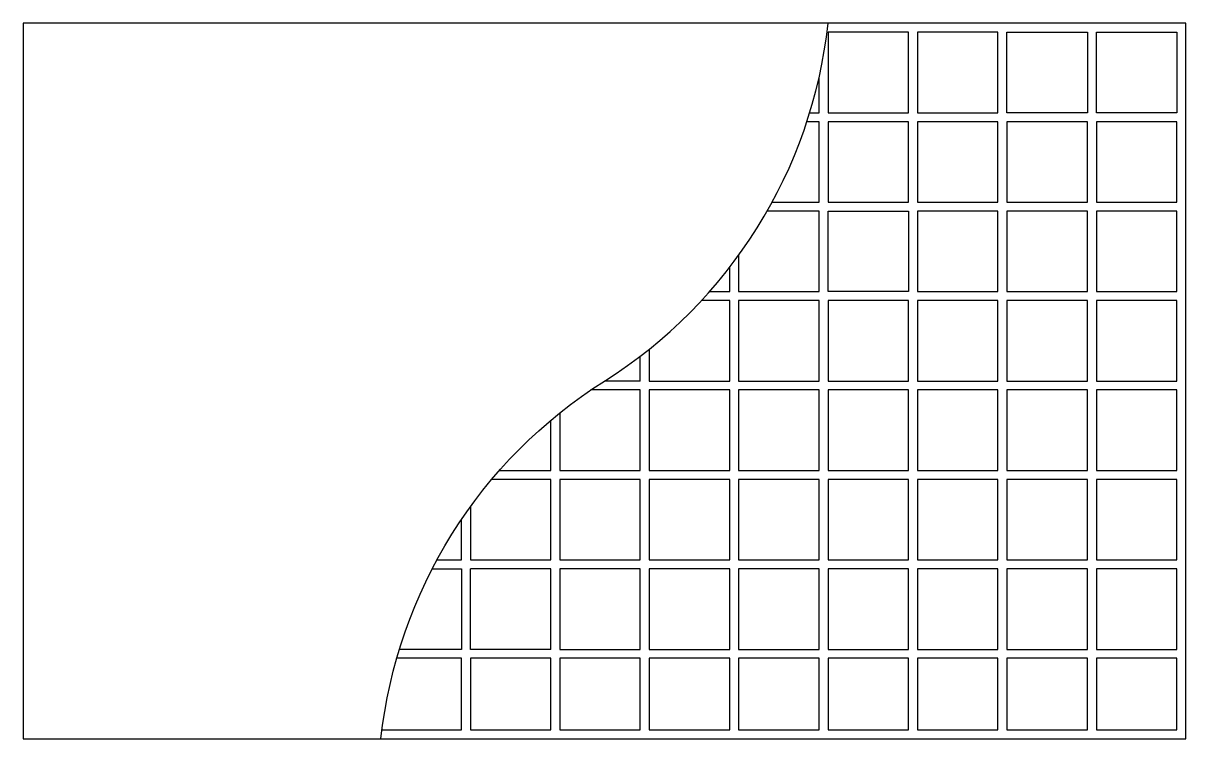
# Model space of a CAD drawing. Extents: x 12.89 to 14.19, y 8.35 to 9.15.
import ezdxf

# ---------------------------------------------------------------- set-up
doc = ezdxf.new("R2010")
doc.units = 0
doc.layers.get('0').update_dxf_attribs({"linetype": 'CONTINUOUS'})

msp = doc.modelspace()

# ---------------------------------------------------------------- linework, layer by layer
at = {"color": 0}
for p, q in [((13.5818, 8.7474), (13.5818, 8.7752)), ((13.5818, 8.7474), (13.5418, 8.7474)), ((13.4818, 8.5374), (13.3918, 8.5374)), ((13.3918, 8.4474), (13.3918, 8.5374)), ((13.4818, 8.4474), (13.4818, 8.5374)), ((13.4818, 8.4474), (13.3918, 8.4474))]:
    msp.add_line(p, q, dxfattribs=at)
for points in [[(14.1918, 9.1474), (12.8918, 9.1474), (12.8918, 8.3474), (14.1918, 8.3474)], [(13.7918, 9.0474), (13.8818, 9.0474), (13.8818, 9.1374), (13.7918, 9.1374)], [(13.9818, 9.0474), (13.9818, 9.1374), (13.8918, 9.1374), (13.8918, 9.0474)], [(13.9918, 9.0474), (13.9918, 9.1374), (14.0818, 9.1374), (14.0818, 9.0474)], [(14.1818, 9.0474), (14.0918, 9.0474), (14.0918, 9.1374), (14.1818, 9.1374)], [(13.8818, 9.0374), (13.7918, 9.0374), (13.7918, 8.9474), (13.8818, 8.9474)], [(13.9818, 9.0374), (13.8918, 9.0374), (13.8918, 8.9474), (13.9818, 8.9474)], [(14.0818, 9.0374), (13.9918, 9.0374), (13.9918, 8.9474), (14.0818, 8.9474)], [(14.1818, 9.0374), (14.0918, 9.0374), (14.0918, 8.9474), (14.1818, 8.9474)], [(13.7918, 8.9374), (13.8818, 8.9374), (13.8818, 8.8474), (13.7918, 8.8474)], [(13.9818, 8.9374), (13.8918, 8.9374), (13.8918, 8.8474), (13.9818, 8.8474)], [(14.0818, 8.9374), (13.9918, 8.9374), (13.9918, 8.8474), (14.0818, 8.8474)], [(14.1818, 8.8474), (14.1818, 8.9374), (14.0918, 8.9374), (14.0918, 8.8474)], [(13.7818, 8.8374), (13.6918, 8.8374), (13.6918, 8.7474), (13.7818, 8.7474)], [(13.8818, 8.8374), (13.7918, 8.8374), (13.7918, 8.7474), (13.8818, 8.7474)], [(13.9818, 8.8374), (13.8918, 8.8374), (13.8918, 8.7474), (13.9818, 8.7474)], [(14.0818, 8.8374), (13.9918, 8.8374), (13.9918, 8.7474), (14.0818, 8.7474)], [(14.1818, 8.8374), (14.0918, 8.8374), (14.0918, 8.7474), (14.1818, 8.7474)], [(13.6818, 8.7374), (13.5918, 8.7374), (13.5918, 8.6474), (13.6818, 8.6474)], [(13.7818, 8.7374), (13.6918, 8.7374), (13.6918, 8.6474), (13.7818, 8.6474)], [(13.8818, 8.7374), (13.7918, 8.7374), (13.7918, 8.6474), (13.8818, 8.6474)], [(13.9818, 8.6474), (13.9818, 8.7374), (13.8918, 8.7374), (13.8918, 8.6474)], [(14.0818, 8.7374), (13.9918, 8.7374), (13.9918, 8.6474), (14.0818, 8.6474)], [(14.1818, 8.7374), (14.0918, 8.7374), (14.0918, 8.6474), (14.1818, 8.6474)], [(13.4918, 8.5474), (13.5818, 8.5474), (13.5818, 8.6374), (13.4918, 8.6374)], [(13.6818, 8.5474), (13.6818, 8.6374), (13.5918, 8.6374), (13.5918, 8.5474)], [(13.7818, 8.6374), (13.6918, 8.6374), (13.6918, 8.5474), (13.7818, 8.5474)], [(13.8818, 8.6374), (13.7918, 8.6374), (13.7918, 8.5474), (13.8818, 8.5474)], [(13.9818, 8.6374), (13.8918, 8.6374), (13.8918, 8.5474), (13.9818, 8.5474)], [(14.0818, 8.6374), (13.9918, 8.6374), (13.9918, 8.5474), (14.0818, 8.5474)], [(14.1818, 8.6374), (14.0918, 8.6374), (14.0918, 8.5474), (14.1818, 8.5474)], [(13.4918, 8.4474), (13.5818, 8.4474), (13.5818, 8.5374), (13.4918, 8.5374)], [(13.5918, 8.4474), (13.6818, 8.4474), (13.6818, 8.5374), (13.5918, 8.5374)], [(13.6918, 8.4474), (13.7818, 8.4474), (13.7818, 8.5374), (13.6918, 8.5374)], [(13.7918, 8.4474), (13.8818, 8.4474), (13.8818, 8.5374), (13.7918, 8.5374)], [(13.8918, 8.4474), (13.9818, 8.4474), (13.9818, 8.5374), (13.8918, 8.5374)], [(13.9918, 8.4474), (14.0818, 8.4474), (14.0818, 8.5374), (13.9918, 8.5374)], [(14.0918, 8.4474), (14.1818, 8.4474), (14.1818, 8.5374), (14.0918, 8.5374)], [(13.3918, 8.4374), (13.3918, 8.3574), (13.4818, 8.3574), (13.4818, 8.4374)], [(13.4918, 8.4374), (13.4918, 8.3574), (13.5818, 8.3574), (13.5818, 8.4374)], [(13.5918, 8.4374), (13.5918, 8.3574), (13.6818, 8.3574), (13.6818, 8.4374)], [(13.6918, 8.4374), (13.6918, 8.3574), (13.7818, 8.3574), (13.7818, 8.4374)], [(13.7918, 8.4374), (13.7918, 8.3574), (13.8818, 8.3574), (13.8818, 8.4374)], [(13.8918, 8.4374), (13.8918, 8.3574), (13.9818, 8.3574), (13.9818, 8.4374)], [(13.9918, 8.4374), (13.9918, 8.3574), (14.0818, 8.3574), (14.0818, 8.4374)], [(14.0918, 8.4374), (14.0918, 8.3574), (14.1818, 8.3574), (14.1818, 8.4374)]]:
    msp.add_lwpolyline(points, close=True, dxfattribs=at)
msp.add_lwpolyline([(13.2918, 8.3474, -0.229016), (13.5418, 8.7474, 0.229016), (13.7918, 9.1474, 0.229016)], format="xyb", dxfattribs=at)
for points in [[(13.7712, 9.0474), (13.7818, 9.0474), (13.7818, 9.0873)], [(13.7293, 8.9474), (13.7818, 8.9474), (13.7818, 9.0374), (13.7681, 9.0374)], [(13.6918, 8.8879), (13.6918, 8.8474), (13.7818, 8.8474), (13.7818, 8.9374), (13.7237, 8.9374)], [(13.6594, 8.8474), (13.6818, 8.8474), (13.6818, 8.8746)], [(13.5918, 8.783), (13.5918, 8.7474), (13.6818, 8.7474), (13.6818, 8.8374), (13.6503, 8.8374)], [(13.4918, 8.7119), (13.4918, 8.6474), (13.5818, 8.6474), (13.5818, 8.7374), (13.5265, 8.7374)], [(13.4242, 8.6474), (13.4818, 8.6474), (13.4818, 8.7036)], [(13.3918, 8.6069), (13.3918, 8.5474), (13.4818, 8.5474), (13.4818, 8.6374), (13.4156, 8.6374)], [(13.3543, 8.5474), (13.3818, 8.5474), (13.3818, 8.5927)], [(13.349, 8.5374), (13.3818, 8.5374), (13.3818, 8.4474), (13.3123, 8.4474)], [(13.293, 8.3574), (13.3818, 8.3574), (13.3818, 8.4374), (13.3094, 8.4374)]]:
    msp.add_lwpolyline(points, dxfattribs=at)

doc.saveas('drawing.dxf')
